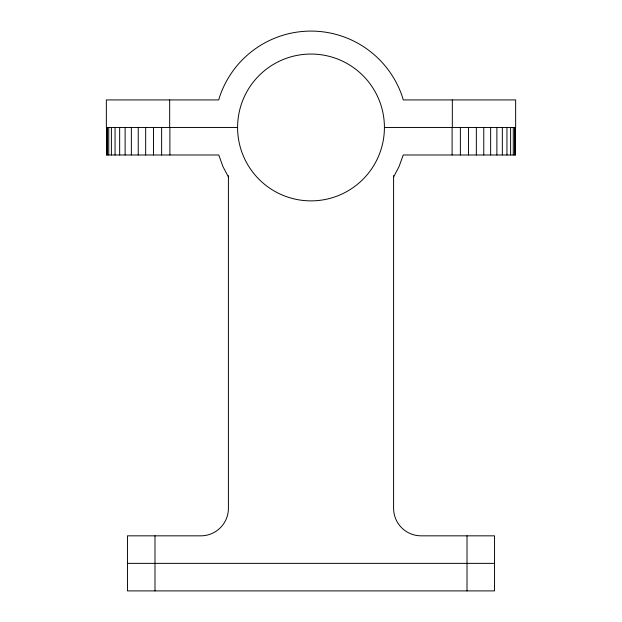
<?xml version="1.0" encoding="UTF-8"?>
<svg xmlns="http://www.w3.org/2000/svg" width="622" height="622" viewBox="0 0 622 622"><rect width="100%" height="100%" fill="white"/><g stroke="black" fill="none" stroke-linecap="round" stroke-linejoin="round"><path stroke-width="0.93" d="M393.594 176.959L399.029 166.649L403.243 154.987L515.319 154.987L515.319 127.456M237.581 127.456L106.354 127.456L106.354 99.924L218.757 99.924L219.356 97.685A96.356 96.356 0 0 1 402.644 97.685L403.243 99.924L515.646 99.924L515.646 127.456L384.419 127.456A73.419 73.419 0 0 1 274.294 191.04A73.419 73.419 0 0 1 274.294 63.879A73.419 73.419 0 0 1 384.419 127.456M127.456 563.369L494.544 563.369M228.406 176.959L222.971 166.649L218.757 154.987L106.681 154.987L106.681 127.456M515.203 127.456L515.203 154.987M514.884 127.456L514.884 154.987M513.267 127.456L513.267 154.987M510.608 127.456L510.608 154.987M506.946 127.456L506.946 154.987M502.343 127.456L502.343 154.987M496.877 127.456L496.877 154.987M490.649 127.456L490.649 154.987M483.768 127.456L483.768 154.987M476.335 127.456L476.335 154.987M468.49 127.456L468.49 154.987M467.013 535.837L467.013 590.9M460.373 127.456L460.373 154.987M452.326 99.924L452.326 127.456M452.108 127.456L452.108 154.987M393.594 175.637L393.594 508.306A27.531 27.531 0 0 0 421.125 535.837L494.544 535.837L494.544 590.9L127.456 590.9L127.456 535.837L200.875 535.837A27.531 27.531 0 0 0 228.406 508.306L228.406 175.637M169.892 127.456L169.892 154.987M169.674 99.924L169.674 127.456M161.627 127.456L161.627 154.987M154.987 535.837L154.987 590.9M153.51 127.456L153.51 154.987M145.665 127.456L145.665 154.987M138.232 127.456L138.232 154.987M131.351 127.456L131.351 154.987M125.123 127.456L125.123 154.987M119.657 127.456L119.657 154.987M115.054 127.456L115.054 154.987M111.392 127.456L111.392 154.987M108.733 127.456L108.733 154.987M107.116 127.456L107.116 154.987M106.797 127.456L106.797 154.987"/></g></svg>
